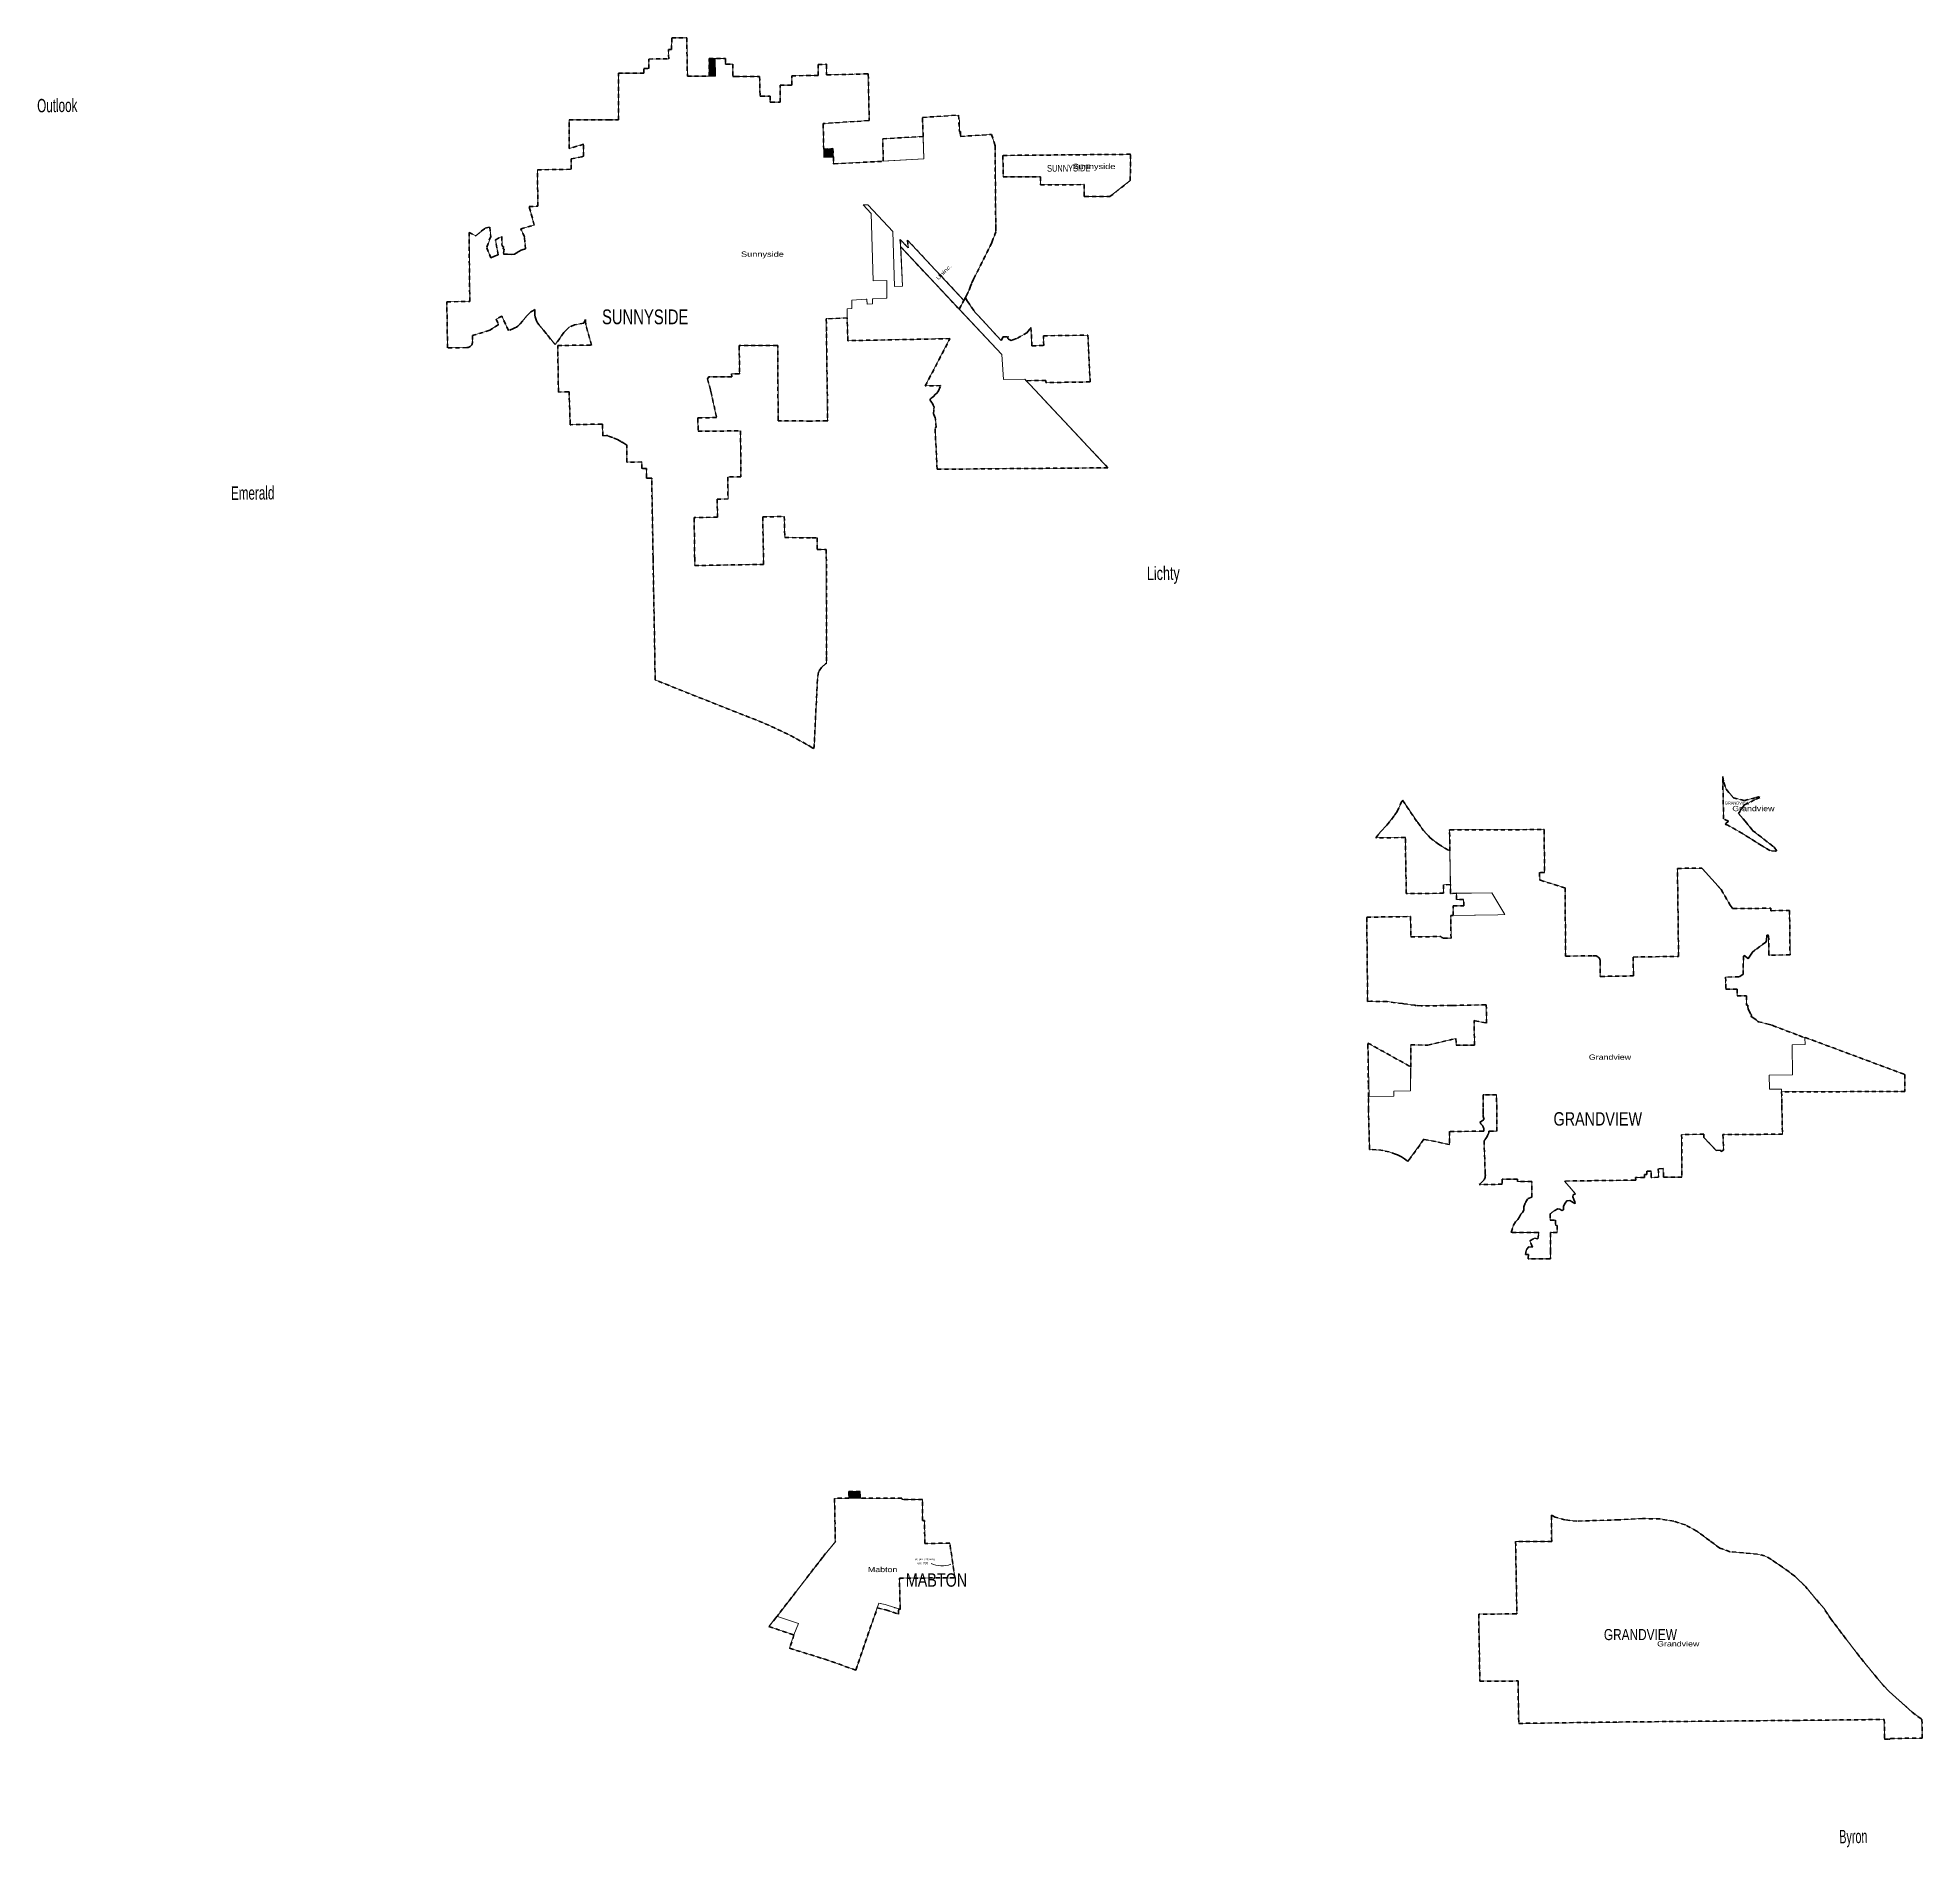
# Model space of a CAD drawing. Header units: feet. Extents: x -903180 to 1023491, y -707744 to 564635.
# Drawn here: x 230405 to 286568, y -478186 to -424242 of the extents above; entities that cross this region are included whole.
import ezdxf

# ---------------------------------------------------------------- set-up
doc = ezdxf.new("R2010")
doc.units = ezdxf.units.FT
doc.header["$LTSCALE"] = 80
doc.linetypes.add('SHORT_DASHED', pattern=[2.7, 1.5, -1.2])
for name, color, linetype, lineweight in [('1', 7, 'Continuous', 13), ('13', 7, 'SHORT_DASHED', 40), ('58', 7, 'Continuous', 13)]:
    doc.layers.add(name, color=color, linetype=linetype, lineweight=lineweight)
for name, color, linetype in [('14', 7, 'Continuous'), ('16', 7, 'Continuous'), ('36', 7, 'Continuous')]:
    doc.layers.add(name, color=color, linetype=linetype)

msp = doc.modelspace()

# ---------------------------------------------------------------- hatches: boundary and pattern name
at = {"layer": '58'}
for points in [[(250415.04, -424862.41), (250595.57, -424863.32), (250602.13, -425385.56), (250419.23, -425385.33)], [(254110.47, -427798.93), (253833.76, -427807.18), (253829.41, -427563.02), (254105.87, -427550.05)], [(254580.39, -467782.29), (254576.03, -467582.08), (254916.09, -467581.02), (254920.45, -467781.04)]]:
    msp.add_hatch(color=256, dxfattribs=at).paths.add_polyline_path(points)

# ---------------------------------------------------------------- linework, layer by layer
at = {"layer": '1'}
msp.add_arc((257356.15, -469027.39), 769.53, 244.79106, 290.07846, dxfattribs=at)
at = {"layer": '13'}
for p, q in [((253911.33, -425054.71), (253913, -425333.66)), ((258058.1, -431982.52), (258009.57, -432075.18)), ((243360.86, -433338.05), (243356.66, -433357.09)), ((252439.09, -433418.58), (251330.25, -433419.63)), ((272482.13, -447857.86), (272499.6, -447857.8)), ((281613.31, -453520.44), (281643.52, -453549.62)), ((273485.82, -456713.55), (273493.87, -456733.94))]:
    msp.add_line(p, q, dxfattribs=at)
for points in [[(243356.66, -433357.09), (243350.5, -433375.58), (243342.44, -433393.32), (243332.57, -433410.13), (243331.02, -433412.44), (243317.73, -433427.89), (243303.72, -433440.58), (243288.45, -433451.73), (243272.1, -433461.23), (243254.84, -433468.96), (243236.88, -433474.85), (243218.39, -433478.83), (243199.59, -433480.85), (243191.49, -433481.11), (242619.11, -433488.05), (242597.08, -432114.68), (243280.6, -432104.54), (243258.79, -430051.79), (243457.52, -430145.99), (243742.01, -429917.37), (243875.09, -429889.7), (243904.72, -430169.77), (243785.06, -430503.91), (243909.86, -430805.48), (244016.29, -430752.05), (244125.22, -430714.9), (244049.43, -430270.57), (244240.8, -430166.04), (244242.18, -430459), (244287.04, -430464.68), (244275.73, -430537.02), (244309.64, -430543.8), (244284.87, -430692.71), (244408.16, -430696.22), (244517.72, -430707.77), (244611.26, -430693.02), (244725.93, -430627.12), (244843.82, -430564.39), (244937.4, -430539.27), (244909.65, -430183.36), (244800.92, -429939.52), (245205.07, -429827.78), (245048.19, -429276.92), (245280.75, -429262.43), (245308.63, -429264.7), (245300.64, -428181.06), (246304.08, -428164.93), (246301.22, -427851.74), (246622.89, -427789.52), (246671.33, -427778.61), (246675.18, -427419), (246243.58, -427542.76), (246247.61, -426693.33), (247411.44, -426689.73), (247717.94, -426687.77), (247708.84, -425301.44), (248470.73, -425299.17), (248469.46, -425164.6), (248619.85, -425165.25), (248616.9, -424877.86), (249208.75, -424874.37), (249206.75, -424598.63), (249296.91, -424596.32), (249299.18, -424246.13), (249747.91, -424241.92), (249766.64, -425385.21), (250419.23, -425385.33), (250415.04, -424862.41), (250903.95, -424864.38), (250905.23, -425011.34), (250905.4, -425030.82), (250923.55, -425031.34), (251117.44, -425031.34), (251121.2, -425397.6), (251202.65, -425397.63), (251918.26, -425397.91), (251932.44, -425970.09), (251932.93, -425990.09), (251952.62, -425989.85), (252231.04, -425986.44), (252236.6, -426145.17), (252237.3, -426165.17), (252257.26, -426164.94), (252536.4, -426161.79), (252529.64, -425662.18), (252877.77, -425653.14), (252877.77, -425381.87), (253328, -425370.27), (253666.46, -425367.26), (253664.56, -425041.02), (253888.13, -425035.23), (253911.21, -425034.63), (253911.33, -425054.71)], [(253913, -425333.66), (253913.12, -425353.66), (253932.94, -425353.12), (255135.76, -425320.47), (255156.02, -425319.92), (255156.44, -425339.93), (255185.09, -426692.6), (255185.53, -426713.41), (255165.51, -426714.67), (253833.36, -426798.36), (253813.39, -426799.62), (253813.78, -426818.42), (253829.41, -427563.02), (254105.87, -427550.05), (254110.47, -427798.93), (254117.62, -427798.56), (254123.87, -427981.32), (254124.55, -428001.19), (254141.91, -428000.3), (255599.02, -427927.39), (255594.24, -427256.64), (256793.85, -427187.44), (256772.7, -426620.05), (257848.77, -426550.58), (257872.23, -427037.66), (257902.17, -427035.73), (257909.38, -427185.58), (258824.62, -427126.49), (258909.03, -427362.98), (258934.58, -427460.99), (258955.87, -429811.15), (258955.57, -429831.19), (258954.88, -429876.59), (258954.88, -430028.81), (258837.71, -430355.95), (258316.58, -431398.24), (258307.53, -431416.34), (258297.39, -431438.24), (258232.72, -431577.94), (258205.01, -431652.02), (258134.37, -431828.82), (258106.97, -431889.21), (258058.1, -431982.52)], [(253542.73, -445368.62), (253520.5, -445426.86), (253487.21, -445406.96), (253308.9, -445302.32), (253126.9, -445200.07), (252944.82, -445101.62), (252760.16, -445005.99), (252573.02, -444914.54), (252386.38, -444825.86), (252196.99, -444739.91), (252005.11, -444658.15), (251813.73, -444579.11), (251620.73, -444503.28), (251426.6, -444432.1), (248824.79, -443395.38), (248804.75, -443387.39), (248804.54, -443370.22), (248796.17, -442700.4), (248743.59, -439766.99), (248743.23, -439746.99), (248743.86, -439726.99), (248702.78, -437391.98), (248702.42, -437371.97), (248681.83, -437372.28), (248571.41, -437373.97), (248551.62, -437374.27), (248551.47, -437354.27), (248549.47, -437081.92), (248413.62, -437082.36), (248409.75, -436888.44), (247966.74, -436897.8), (247966.74, -436385.99), (247935.8, -436365.12), (247871.9, -436334.14), (247822.21, -436303.73), (247807.44, -436294.69), (247782.21, -436280.35), (247684.49, -436224.81), (247532.5, -436156.75), (247394.22, -436111.5), (247374.48, -436105.04), (247354.22, -436105.47), (247244.74, -436107.82), (247237.16, -435779.03), (247236.7, -435759.08), (247216.7, -435759.48), (246293.14, -435777.96), (246273.98, -435778.34), (246273.31, -435758.36), (246241.57, -434823.53), (246239.77, -434803.05), (246220.89, -434803.12), (245922.86, -434804.16), (245901.8, -433416.21), (246763.27, -433409.5), (246910.94, -433406.66), (246737.84, -432788.01), (246732.18, -432695.38), (246731.55, -432664.93), (246727.58, -432643.96), (246718.15, -432664.93), (246676.75, -432757.04), (246406.8, -432801.13), (246241.39, -432871.52), (246087.3, -433028.92), (245837.26, -433380.91), (245826.88, -433392.76), (245340.06, -432795.42), (245304.09, -432740.75), (245274.03, -432682.62), (245250.21, -432621.66), (245232.9, -432558.55), (245224.88, -432514.38), (245216.68, -432395.55), (245216.94, -432345.9), (245156.41, -432379.49), (245100.21, -432418.89), (245048.43, -432463.94), (245001.65, -432514.16), (244993.98, -432523.48), (244784.52, -432768.3), (244749.61, -432805.23), (244711.17, -432838.19), (244669.5, -432866.94), (244625.05, -432891.18), (244586, -432908.55), (244439.55, -432973.51), (244239.3, -432538.66), (244069.1, -432630.96), (244139.59, -432794.27), (243877.87, -432962.13), (243361.69, -433122.11), (243363.19, -433299.19), (243363.04, -433318.68), (243360.86, -433338.05)], [(258058.1, -431982.52), (258113.19, -432101.34), (258338.87, -432430.68), (258428.99, -432527.06), (259119.66, -433266.58), (259167.44, -433176), (259171.82, -433156.26), (259325.96, -433154.08), (259317.24, -433193.32), (259319.69, -433207.87), (259325.25, -433218.36), (259340.57, -433229.71), (259414.31, -433265.02), (259462, -433252.02), (259601.84, -433196.7), (259885.65, -433037.22), (260004.31, -432877.23), (260036.03, -433425.11), (260386.33, -433420.18), (260380, -433129.01), (261700.67, -433109.35), (261770.57, -434503.46), (260449.9, -434523.12), (260446.44, -434458.44), (259861.51, -434466.68), (262298.74, -437063.04), (257208.62, -437107), (257145.86, -435863), (257175.86, -435862.41), (257163.46, -435616.57), (257153.56, -435575.54), (257129.39, -435524.76), (257106.03, -435478.82), (257097.98, -435459.47), (257114.09, -435293.44), (257116.5, -435253.94), (257111.67, -435237.02), (257094.76, -435197.52), (257066.56, -435148.36), (257037.57, -435104.83), (257018.24, -435079.04), (257009.78, -435063.73), (257005.75, -435045.2), (257003.34, -435031.5), (257009.78, -435007.32), (257033.94, -434986.36), (257065.36, -434962.99), (257099.19, -434934.78), (257150.74, -434882.39), (257197.46, -434834.83), (257228.06, -434797.76), (257247.4, -434764.71), (257306.64, -434630.49), (257313.66, -434614.39), (256856.82, -434623.53), (257590.6, -433213.57), (254546.86, -433274.48), (254526.17, -432594.65), (253925.87, -432620.9), (253906.1, -432621.76), (253906.37, -432641.77), (253946.87, -435642.54), (253947.14, -435662.52), (253925.97, -435662.84), (253432.08, -435670.35), (252489.9, -435659.1), (252469.91, -435658.86), (252469.81, -435636.23), (252459.6, -433438.56), (252459.51, -433418.56), (252439.09, -433418.58)], [(251330.25, -433419.63), (251311.91, -433419.65), (251312.11, -433439.65), (251320.41, -434245.53), (251320.6, -434263.79), (251300.62, -434263.57), (251086.04, -434261.26), (251086.51, -434354.66), (250410.35, -434354.9), (250367.44, -434412.55), (250455.7, -434750.73), (250465.38, -434787.81), (250466.03, -434790.73), (250639.01, -435566.51), (250100.25, -435573.38), (250080.66, -435573.62), (250080.91, -435593.63), (250084.63, -435972.66), (251352.34, -435963.03), (251360.19, -437329.85), (250968.39, -437338.95), (250969.82, -437988.55), (250980.33, -437992.21), (250652.16, -437997.03), (250665.54, -438535.71), (249988.44, -438549.07), (249968.48, -438549.32), (249968.69, -438566.32), (249983.07, -439696.59), (249983.32, -439716.59), (249984.2, -439736.59), (249983.64, -439976.6), (252038.52, -439942.36), (252010.73, -438524.4), (252654.73, -438516.54), (252670.44, -439145.04), (253471.47, -439148.3), (253632.52, -439148.96), (253632.52, -439502.5), (253906.3, -439501.54), (253916.21, -442698.75), (253916.79, -442885.62), (253878.29, -442907.99), (253759.74, -443017.34), (253671.69, -443157.27), (253640.26, -443374.23), (253546.19, -445351.82), (253545.77, -445360.64), (253542.73, -445368.62)], [(273493.87, -456733.94), (273499.75, -456755.07), (273503.39, -456776.69), (273504.74, -456798.57), (273503.81, -456820.48), (273503.56, -456822.17), (273500.67, -456841.63), (273480.59, -456841.7), (272483, -456845.05), (272480, -457238.05), (271718, -457081.05), (271250.38, -457724.5), (271235.74, -457744.63), (271215.59, -457727.31), (271140.17, -457666.2), (271047.55, -457606), (270969.03, -457565.96), (270949.1, -457555.8), (270929.03, -457547.22), (270870.63, -457522.24), (270682.84, -457458.07), (270489.38, -457413.88), (270292.35, -457390.16), (270113.9, -457387.46), (270093.93, -457387.16), (270093.39, -457366.03), (270064.6, -456241.25), (270064.13, -456222.79), (270063.94, -456201.25), (270060.67, -455823.43), (270060.5, -455803.21), (270060.02, -455449.48), (270046.97, -454210.34), (271327.57, -454920.87), (271324.83, -454264.62), (271833.64, -454272.26), (272670.92, -454078.91), (272674.19, -454272.26), (273221.67, -454270.75), (273210.97, -453563.53), (273210.65, -453542.1), (273230.67, -453546.12), (273583.86, -453616.95), (273574.58, -453092.04), (273574.24, -453072.79), (273554.23, -453073.13), (272570.12, -453089.6), (272530.12, -453090.26), (271669.8, -453104.66), (271650.82, -453104.97), (271629.8, -453103.06), (271481.34, -453089.51), (271462.58, -453087.8), (271441.34, -453084.98), (271113.16, -453041.39), (271082.33, -453037.3), (271073.16, -453036.12), (270614.43, -452976.88), (270131.86, -452965.43), (270038.47, -452969.05), (270012.43, -450458.99), (271317.43, -450441.74), (271329.2, -451045.64), (272224.49, -451037.78), (272251.97, -451069.2), (272303.02, -451088.84), (272522.92, -451084.92), (272515.77, -450406.62), (272584.51, -450405.6), (272585.53, -450121.24), (272901.54, -450117.62), (272899.96, -449931.64), (272687.14, -449934), (272685.34, -449747.65), (272523.39, -449749.79), (272503.39, -449750.05), (272503.17, -449730.37), (272503.36, -449490.05), (272303.36, -449491.02), (272303.16, -449747.92), (271189.04, -449750.74), (271162.49, -448084.16), (270283.49, -448097.69), (270425.45, -447915.28), (270612.19, -447714.84), (270851.52, -447412.89), (270913.75, -447310.32), (271006.97, -447113.4), (271077.7, -446969.11), (271530.45, -447640.36), (271702.71, -447874.78), (271898.99, -448092.22), (272150.72, -448281.15), (272343.73, -448398.41), (272490.85, -448484.13), (272482.36, -447877.87), (272482.13, -447857.86)], [(272499.6, -447857.8), (275275.64, -447848.76), (275295.64, -447848.69), (275295.91, -447868.84), (275312.68, -449124.07), (275162.7, -449126.38), (275166.33, -449334.75), (275166.68, -449354.89), (275186.22, -449360.92), (275922.23, -449587.96), (275938.24, -451600.78), (275938.41, -451621.93), (275958.4, -451621.6), (276756.47, -451608.52), (276773.03, -451608.25), (276796.47, -451606.69), (276812.27, -451607.1), (276830.04, -451609.45), (276847.48, -451613.65), (276864.38, -451619.65), (276880.56, -451627.37), (276895.84, -451636.75), (276910.06, -451647.68), (276923.06, -451660.03), (276934.7, -451673.67), (276944.85, -451688.45), (276953.4, -451704.21), (276960.25, -451720.78), (276965.33, -451737.98), (276965.94, -451741.28), (276969.64, -451763.7), (276969.48, -451781.28), (276965.58, -452206.22), (276965.41, -452225.26), (276985.4, -452224.95), (277939.88, -452210.24), (277960.11, -452209.93), (277959.65, -452189.93), (277947.66, -451669.35), (277947.17, -451648), (277967.2, -451647.69), (279304.53, -451627.04), (279271.8, -449005.95), (279979.61, -448994.92), (279998.6, -448994.62), (280017.48, -449015.75), (280573.32, -449637.8), (280844.1, -450101.71), (280900.04, -450185.42), (280913.4, -450205.42), (280933.17, -450205.18), (282054.66, -450191.75), (282055.32, -450246.74), (282055.56, -450266.74), (282075.56, -450266.38), (282612.34, -450256.68), (282626.22, -451582.38), (282016.13, -451590.77), (281996.45, -451591.05), (281996.21, -451571.05), (281989.29, -450994.26), (281948.2, -450996.16), (281931.05, -450996.95), (281930.58, -451017.08), (281927.69, -451139.31), (281926.79, -451150.55), (281906.28, -451207.19), (281579.61, -451439.53), (281511.19, -451504.16), (281465.19, -451559.33), (281425.2, -451619.01), (281392.38, -451681.22), (281383.32, -451701.28), (281363.24, -451685.04), (281277.47, -451615.63), (281258.69, -451600.43), (281239.05, -451621.75), (281227.14, -452159.63), (281108.31, -452241.62), (280706.35, -452243.38), (280714.22, -452601.88), (281047.16, -452601.46), (281047.16, -452803.24), (281325.68, -452802.46), (281328.57, -453077.87), (281365.93, -453077.32), (281371.92, -453132.44), (281383.64, -453186.65), (281400.95, -453239.33), (281423.68, -453289.91), (281451.58, -453337.84), (281473.47, -453368.82), (281469.21, -453417.13), (281543.97, -453465.01), (281613.31, -453520.44)], [(281643.52, -453549.62), (281664.21, -453569.6), (281683.52, -453574.19), (281938.19, -453634.77), (282070.2, -453677.86), (282086.36, -453683.14), (282110.2, -453692.16), (282897.02, -453989.88), (283072.12, -454055.33), (283078.27, -454043.26), (286047.24, -455150.81), (286051.75, -455656.09), (282374.58, -455665.56), (282383.48, -456053.33), (282383.95, -456073.21), (282384.32, -456093.33), (282399.99, -456930.8), (280624.13, -456936.27), (280644.86, -457404.92), (280577.44, -457446.05), (280550, -457408.05), (280430, -457411.05), (280060.29, -457027.07), (280057, -456923.05), (279396.68, -456945.45), (279406, -458204.71), (278871.98, -458211.42), (278853.01, -458211.66), (278852.7, -458191.67), (278849, -457955.05), (278700, -457957.05), (278705.01, -458213.52), (278504.99, -458216.03), (278488, -458216.24), (278487.79, -458196.28), (278486.04, -458032.72), (278357.97, -458034.09), (278359.01, -458131.29), (278287.07, -458132.06), (278288, -458218.76), (278045.06, -458221.81), (278025.06, -458222.06), (278025.65, -458242.06), (278026.68, -458277.11), (278027.27, -458297.04), (278001.58, -458297.37), (275903.18, -458324.43), (276230.33, -458708.31), (276165.54, -458736.96), (276151.06, -458797.52), (276179.19, -458877.02), (276216.98, -458942.24), (276220.38, -458996.3), (276177.62, -458971.33), (276134.7, -458940.35), (276063.52, -458902.06), (275979.65, -458916.27), (275923.24, -458983.91), (275879.42, -459073.29), (275872.15, -459179.78), (275826.52, -459199.02), (275769.42, -459162.38), (275705.02, -459154.01), (275580.47, -459223.41), (275478.45, -459306.25), (275480.46, -459494.03), (275633, -459495.05), (275636, -459645.05), (275682, -459646.05), (275683, -459854.56), (275504, -459854.8), (275484.31, -459854.83), (275484.52, -459874.83), (275489.61, -460350.23), (275490.03, -460390.23), (275492.53, -460623.69), (275492.74, -460643.63)], [(275492.74, -460643.63), (275472.74, -460643.58), (274845.87, -460641.98), (274826.94, -460641.93), (274827.29, -460621.93), (274829.17, -460513.03), (274745.72, -460511.93), (274769.03, -460368.39), (274842.81, -460289.8), (274950.12, -460291.4), (274875.52, -460107.02), (275011.93, -460023.15), (275112.28, -460046.42), (275133.91, -459875.31), (275136.44, -459855.31), (275116, -459855.34), (274312.81, -459856.45), (274387.9, -459639.28), (274449.65, -459545.41), (274511.86, -459469.6), (274568.11, -459395.94), (274604.07, -459312.77), (274652.93, -459263.37), (274691.2, -459192.18), (274696.67, -459093.75), (274739.5, -458966.28), (274820.51, -458841.84), (274931, -458803.05), (274933, -458336.05), (274509.04, -458340.55), (274508.06, -458265.56), (274049.96, -458271.54), (274051.92, -458421.52), (273383.01, -458430.25), (273363.46, -458430.5), (273383.01, -458413.49), (273389.11, -458408.18), (273463.14, -458334.7), (273483.32, -458314.67), (273499.3, -458294.89), (273504.69, -458287.85), (273517.79, -458266.39), (273528.59, -458243.68), (273536.95, -458219.97), (273542.79, -458195.51), (273546.04, -458170.57), (273546.66, -458145.43), (273546.26, -458140.37), (273545.28, -458128.18), (273544.19, -458100.37), (273508.73, -457203.09), (273508, -457184.58), (273509.2, -457163.09), (273511.73, -457148.33), (273516.07, -457132.9), (273522.01, -457118), (273525.49, -457111.39), (273538.61, -457090.09), (273552.14, -457071.39), (273588.97, -457014.89), (273612.07, -456969.76), (273622.42, -456949.54), (273630.25, -456929.76), (273635.88, -456915.53), (273646.03, -456879.3), (273649.12, -456861.12), (273652.51, -456841.12), (273672.01, -456841.05), (273893.02, -456840.3), (273884.35, -456176.98), (273882.52, -455754.11), (273498.77, -455758.93), (273478.77, -455759.18), (273478.77, -455777.86), (273478.8, -456162.94), (273478.8, -456182.44), (273478.94, -456202.94), (273479.87, -456342.56), (273480, -456362.28), (273481.31, -456382.56), (273482.73, -456398.99), (273488.41, -456428.39), (273497.13, -456457.03), (273500.34, -456464.61), (273508.8, -456484.61), (273488.8, -456498.21), (273383.92, -456569.54), (273388.6, -456577.85), (273413.5, -456616.1), (273426.03, -456631.54), (273439.72, -456648.42), (273460.01, -456671.54), (273463.56, -456675.84), (273475.68, -456694.11), (273485.82, -456713.55)]]:
    msp.add_lwpolyline(points, dxfattribs=at)
for points in [[(261594.71, -428980.35), (261614.71, -428980.29), (262360.38, -428978.05), (262965.96, -428499.62), (262968.81, -427718.07), (259169.74, -427751.9), (259168.72, -427752.95), (259180.55, -428390.94), (260285.26, -428385.24), (260288.1, -428632.5), (261594, -428622.55), (261594.67, -428959.94)], [(258009.57, -432075.18), (256327.57, -430272.95), (256342.96, -430489.64), (256344.47, -430510.91), (256324.61, -430489.64), (256112.21, -430262.06), (256123.06, -430479.46), (257860.97, -432334.53)], [(280693.84, -447691.45), (280713.66, -447671.63), (280792.78, -447592.51), (280646.04, -447526.35), (280618.9, -446262.36), (280620.72, -446264.05), (280622.93, -446281.38), (280654.07, -446448.34), (280720.3, -446647.64), (280936.85, -446898.31), (281265.34, -446981.19), (281609.31, -446896), (281690.47, -446874.16), (281729.76, -446894.54), (281567.19, -446963.8), (281257.46, -447118.83), (281087.88, -447366.57), (281289.17, -447598.81), (281509.91, -447872.12), (282150.01, -448372.84), (282227.91, -448475.28), (282228, -448480.64), (282196.07, -448495.13), (282028.54, -448471.34), (281780.09, -448327.16), (281208.6, -447966.49), (280773.11, -447717.94), (280714.37, -447698.31)], [(253859.32, -472577.67), (253861.4, -472578.4), (254783.33, -472900.81), (255425.42, -471048.32), (255684.92, -471111.48), (256060.43, -471239.36), (256056.83, -471078.28), (256087.21, -471088.44), (256107.23, -471095.13), (256106.77, -471074.02), (256086.93, -470166.72), (257739.44, -470148.7), (257584.51, -469120.32), (256843.54, -469128.4), (256831, -468440.05), (256772.25, -468441.16), (256773.48, -467813.6), (256164, -467819.62), (256160, -467777.05), (254920.45, -467781.04), (254916.09, -467581.02), (254576.03, -467582.08), (254580.39, -467782.29), (254152.01, -467783.41), (254175.15, -469058.06), (254175.51, -469077.8), (254158.87, -469098.06), (253824.64, -469504.97), (253809.24, -469524.97), (253793.77, -469544.97), (252448.46, -471284.09), (252433.28, -471303.71), (252402.98, -471341.03), (252195.54, -471607.02), (252943.11, -471855.14), (252810.17, -472250.7), (253821.4, -472565.86)], [(285599, -474958.05), (285619, -474942.97), (286568.31, -474929.7), (286557.9, -474388.25), (286557.57, -474371.36), (286533.34, -474353.54), (286265.49, -474157.12), (285583.86, -473544.32), (285397, -473354.05), (285227, -473145.05), (285091, -472984.05), (284687, -472485.05), (283863, -471410.05), (283639, -471070.05), (283418, -470809.05), (283093, -470426.05), (282771, -470104.05), (282401, -469836.05), (282059, -469598.05), (281870, -469495.05), (281654, -469451.05), (281236, -469411.05), (280835, -469374.05), (280536, -469265.05), (280227, -469040.05), (279845, -468759.05), (279510, -468577.05), (279164, -468464.05), (278755, -468399.05), (278231, -468384.05), (277511, -468425.05), (276276, -468461.05), (275919, -468426.05), (275625, -468346.05), (275533.71, -468296.57), (275513.75, -468285.74), (275513.98, -468303.05), (275524.25, -469071.27), (274448.34, -469074.99), (274484.98, -471207.97), (274485.32, -471227.69), (274465.32, -471227.85), (273347.5, -471236.42), (273382.89, -473236.2), (274499.63, -473227.64), (274519.66, -473227.48), (274519.97, -473245.91), (274541.39, -474493.04), (277515.32, -474451.38), (282807.83, -474402.32), (285435.01, -474376.05), (285444, -474958.05), (285579, -474958.05)]]:
    msp.add_lwpolyline(points, close=True, dxfattribs=at)
at = {"layer": '58'}
for points in [[(258316.58, -431398.24), (258837.71, -430355.95), (258954.88, -430028.81), (258954.88, -429876.59), (258955.57, -429831.19), (258955.87, -429811.15), (258934.58, -427460.99), (258824.62, -427126.49), (257909.38, -427185.58), (257872.23, -427037.66), (257875.51, -426717.81), (257848.77, -426550.58), (256772.7, -426620.05), (256809.81, -427854.25), (254141.91, -428000.3), (254124.55, -428001.19), (254123.87, -427981.32), (254117.62, -427798.56), (253833.76, -427807.18), (253829.41, -427563.02), (253834.66, -427813.05), (253813.78, -426818.42), (253813.39, -426799.62), (253833.36, -426798.36), (255165.51, -426714.67), (255185.53, -426713.41), (255185.09, -426692.6), (255156.44, -425339.93), (255156.02, -425319.92), (255135.76, -425320.47), (253932.94, -425353.12), (253913.12, -425353.66), (253913, -425333.66), (253911.33, -425054.71), (253911.21, -425034.63), (253888.13, -425035.23), (253664.56, -425041.02), (253666.46, -425367.26), (253328, -425370.27), (252877.77, -425381.87), (252877.77, -425653.14), (252529.64, -425662.18), (252536.4, -426161.79), (252257.26, -426164.94), (252237.3, -426165.17), (252236.6, -426145.17), (252231.04, -425986.44), (251952.62, -425989.85), (251932.93, -425990.09), (251932.44, -425970.09), (251918.26, -425397.91), (251202.65, -425397.63), (251121.2, -425397.6), (251117.44, -425031.34), (250923.55, -425031.34), (250905.4, -425030.82), (250905.23, -425011.34), (250903.95, -424864.38), (250595.57, -424863.32), (250602.13, -425385.56), (249766.64, -425385.21), (249747.91, -424241.92), (249299.18, -424246.13), (249296.91, -424596.32), (249206.75, -424598.63), (249208.75, -424874.37), (248616.9, -424877.86), (248619.85, -425165.25), (248469.46, -425164.6), (248470.73, -425299.17), (247708.84, -425301.44), (247717.94, -426687.77), (246247.61, -426693.33), (246243.58, -427542.76), (246675.18, -427419), (246671.33, -427778.61), (246622.89, -427789.52), (246301.22, -427851.74), (246304.08, -428164.93), (245300.64, -428181.06), (245308.63, -429264.7), (245280.75, -429262.43), (245048.19, -429276.92), (245205.07, -429827.78), (244800.92, -429939.52), (244909.65, -430183.36), (244937.4, -430539.27), (244843.82, -430564.39), (244725.93, -430627.12), (244611.26, -430693.02), (244517.72, -430707.77), (244408.16, -430696.22), (244284.87, -430692.71), (244309.64, -430543.8), (244275.73, -430537.02), (244287.04, -430464.68), (244242.18, -430459)], [(255709.25, -431985.99), (255709.97, -431480.24), (255302.96, -431485.91), (255244.72, -429486.44), (255003.58, -429228.06), (255117.19, -429221.4), (255139.74, -429220.08), (255155.86, -429237.35), (255884.76, -430018.36), (255942, -431662.93), (256181.54, -431651.14), (256112.21, -430262.06), (256324.61, -430489.64), (256344.47, -430510.91), (256342.96, -430489.64), (256327.57, -430272.95), (258009.57, -432075.18), (258106.97, -431889.21), (258134.37, -431828.82), (258205.01, -431652.02), (258232.72, -431577.94), (258297.39, -431438.24), (258307.53, -431416.34), (258316.58, -431398.24)], [(244242.18, -430459), (244240.8, -430166.04), (244049.43, -430270.57), (244125.22, -430714.9), (244016.29, -430752.05), (243909.86, -430805.48), (243785.06, -430503.91), (243904.72, -430169.77), (243875.09, -429889.7), (243742.01, -429917.37), (243457.52, -430145.99), (243258.79, -430051.79), (243280.6, -432104.54), (242597.08, -432114.68), (242619.11, -433488.05), (243191.49, -433481.11), (243199.59, -433480.85), (243218.39, -433478.83), (243236.88, -433474.85), (243254.84, -433468.96), (243272.1, -433461.23), (243288.45, -433451.73), (243303.72, -433440.58), (243317.73, -433427.89), (243331.02, -433412.44), (243332.57, -433410.13), (243342.44, -433393.32), (243350.5, -433375.58), (243356.66, -433357.09), (243360.86, -433338.05), (243363.04, -433318.68), (243363.19, -433299.19), (243361.69, -433122.11), (243877.87, -432962.13), (244139.59, -432794.27), (244069.1, -432630.96), (244239.3, -432538.66), (244439.55, -432973.51), (244586, -432908.55), (244625.05, -432891.18), (244669.5, -432866.94), (244711.17, -432838.19), (244749.61, -432805.23), (244784.52, -432768.3), (244993.98, -432523.48), (245001.65, -432514.16), (245048.43, -432463.94), (245100.21, -432418.89), (245156.41, -432379.49), (245216.94, -432345.9), (245216.68, -432395.55), (245224.88, -432514.38), (245232.9, -432558.55), (245250.21, -432621.66), (245274.03, -432682.62), (245304.09, -432740.75), (245340.06, -432795.42), (245826.88, -433392.76), (245837.26, -433380.91), (246087.3, -433028.92), (246241.39, -432871.52), (246406.8, -432801.13), (246676.75, -432757.04), (246718.15, -432664.93), (246727.58, -432643.96), (246731.55, -432664.93), (246732.18, -432695.38), (246737.84, -432788.01), (246910.94, -433406.66), (246763.27, -433409.5), (245901.8, -433416.21), (245922.86, -434804.16), (246220.89, -434803.12), (246239.77, -434803.05), (246241.57, -434823.53), (246273.31, -435758.36), (246273.98, -435778.34), (246293.14, -435777.96), (247216.7, -435759.48), (247236.7, -435759.08), (247237.16, -435779.03), (247244.74, -436107.82), (247354.22, -436105.47), (247374.48, -436105.04), (247394.22, -436111.5), (247532.5, -436156.75), (247684.49, -436224.81), (247782.21, -436280.35), (247807.44, -436294.69), (247822.21, -436303.73), (247871.9, -436334.14), (247935.8, -436365.12), (247966.74, -436385.99), (247966.74, -436897.8), (248409.75, -436888.44), (248413.62, -437082.36), (248549.47, -437081.92), (248551.47, -437354.27), (248551.62, -437374.27), (248571.41, -437373.97), (248681.83, -437372.28)], [(248681.83, -437372.28), (248702.42, -437371.97), (248702.78, -437391.98), (248743.86, -439726.99), (248743.23, -439746.99), (248743.59, -439766.99), (248796.17, -442700.4), (248804.54, -443370.22), (248804.75, -443387.39), (248824.79, -443395.38), (251426.6, -444432.1), (251620.73, -444503.28), (251813.73, -444579.11), (252005.11, -444658.15), (252196.99, -444739.91), (252386.38, -444825.86), (252573.02, -444914.54), (252760.16, -445005.99), (252944.82, -445101.62), (253126.9, -445200.07), (253308.9, -445302.32), (253487.21, -445406.96), (253520.5, -445426.86), (253542.73, -445368.62), (253640.26, -443374.23), (253671.69, -443157.27), (253759.74, -443017.34), (253878.29, -442907.99), (253916.79, -442885.62), (253916.21, -442698.75), (253906.3, -439501.54), (253632.52, -439502.5), (253632.52, -439148.96), (253471.47, -439148.3), (252670.44, -439145.04), (252654.73, -438516.54), (252010.73, -438524.4), (252038.52, -439942.36), (249983.64, -439976.6), (249984.2, -439736.59), (249983.32, -439716.59), (249983.07, -439696.59), (249968.69, -438566.32), (249968.48, -438549.32), (249988.44, -438549.07), (250665.54, -438535.71), (250652.16, -437997.03), (250980.33, -437992.21), (250968.39, -437338.95), (251360.19, -437329.85), (251352.34, -435963.03), (250084.63, -435972.66), (250080.91, -435593.63), (250080.66, -435573.62), (250100.25, -435573.38), (250639.01, -435566.51), (250466.03, -434790.73), (250465.38, -434787.81), (250455.7, -434750.73), (250367.44, -434412.55), (250410.35, -434354.9), (251086.51, -434354.66), (251086.04, -434261.26), (251300.62, -434263.57), (251320.6, -434263.79), (251320.41, -434245.53), (251312.11, -433439.65), (251311.91, -433419.65), (251330.25, -433419.63), (252439.09, -433418.58), (252459.51, -433418.56), (252459.6, -433438.56), (252469.81, -435636.23), (252469.91, -435658.86), (252489.9, -435659.1), (253432.08, -435670.35), (253925.97, -435662.84), (253947.14, -435662.52), (253946.87, -435642.54), (253906.37, -432641.77), (253906.1, -432621.76), (253925.87, -432620.9), (254526.17, -432594.65), (254523.64, -432322.05), (254670.04, -432317), (254665.58, -432062.98), (255097.36, -432039.4), (255117.36, -432038.31), (255118.22, -432058.31), (255123.75, -432186.35), (255286.22, -432178.01), (255280.21, -432049.47), (255279.28, -432029.47), (255299.28, -432028.38), (255689.21, -432007.08), (255709.22, -432005.99), (255709.25, -431985.99)], [(276965.33, -451737.98), (276960.25, -451720.78), (276953.4, -451704.21), (276944.85, -451688.45), (276934.7, -451673.67), (276923.06, -451660.03), (276910.06, -451647.68), (276895.84, -451636.75), (276880.56, -451627.37), (276864.38, -451619.65), (276847.48, -451613.65), (276830.04, -451609.45), (276812.27, -451607.1), (276796.47, -451606.69), (276773.03, -451608.25), (276756.47, -451608.52), (275958.4, -451621.6), (275938.41, -451621.93), (275938.24, -451600.78), (275922.23, -449587.96), (275186.22, -449360.92), (275166.68, -449354.89), (275166.33, -449334.75), (275162.7, -449126.38), (275312.68, -449124.07), (275295.91, -447868.84), (275295.64, -447848.69), (275275.64, -447848.76), (272499.6, -447857.8), (272482.13, -447857.86), (272482.36, -447877.87), (272503.17, -449730.37), (272503.39, -449750.05), (272523.39, -449749.79), (273743.59, -449733.66), (274124.2, -450380.36), (273922.36, -450385.82), (272515.77, -450406.62), (272522.92, -451084.92), (272303.02, -451088.84), (272251.97, -451069.2), (272224.49, -451037.78), (271329.2, -451045.64), (271317.43, -450441.74), (270012.43, -450458.99), (270038.47, -452969.05), (270131.86, -452965.43), (270614.43, -452976.88), (271073.16, -453036.12), (271082.33, -453037.3), (271113.16, -453041.39), (271441.34, -453084.98), (271462.58, -453087.8), (271481.34, -453089.51), (271629.8, -453103.06), (271650.82, -453104.97), (271669.8, -453104.66), (272530.12, -453090.26), (272570.12, -453089.6), (273554.23, -453073.13), (273574.24, -453072.79), (273574.58, -453092.04), (273583.86, -453616.95), (273230.67, -453546.12), (273210.65, -453542.1), (273210.97, -453563.53), (273221.67, -454270.75), (272674.19, -454272.26), (272670.92, -454078.91), (271833.64, -454272.26), (271324.83, -454264.62), (271318.59, -455636.98), (270814.98, -455643.47), (270816.92, -455793.45), (270080.5, -455802.96), (270060.5, -455803.21), (270060.67, -455823.43), (270063.94, -456201.25), (270064.13, -456222.79), (270064.6, -456241.25), (270093.39, -457366.03), (270093.93, -457387.16), (270113.9, -457387.46), (270292.35, -457390.16), (270489.38, -457413.88), (270682.84, -457458.07), (270870.63, -457522.24), (270929.03, -457547.22), (270949.1, -457555.8), (270969.03, -457565.96), (271047.55, -457606), (271140.17, -457666.2), (271215.59, -457727.31), (271235.74, -457744.63), (271250.38, -457724.5), (271718, -457081.05), (272480, -457238.05), (272483, -456845.05), (273480.59, -456841.7), (273500.67, -456841.63), (273503.56, -456822.17)], [(278853.01, -458211.66), (278871.98, -458211.42), (279406, -458204.71), (279396.68, -456945.45), (280057, -456923.05), (280060.29, -457027.07), (280430, -457411.05), (280550, -457408.05), (280577.44, -457446.05), (280644.86, -457404.92), (280624.13, -456936.27), (282399.99, -456930.8), (282384.32, -456093.33), (282383.95, -456073.21), (282383.48, -456053.33), (282372.97, -455604.25), (282372.49, -455584), (282352.5, -455584.03), (282037.81, -455584.48), (282018.36, -455584.51), (282017.88, -455564.51), (282008.33, -455166.82), (282699.8, -455160.27), (282693.25, -454262.33), (283080.82, -454257.55), (283072.12, -454055.33), (282897.02, -453989.88), (282110.2, -453692.16), (282086.36, -453683.14), (282070.2, -453677.86), (281938.19, -453634.77), (281683.52, -453574.19), (281664.21, -453569.6), (281643.52, -453549.62), (281613.31, -453520.44), (281543.97, -453465.01), (281469.21, -453417.13), (281473.47, -453368.82), (281451.58, -453337.84), (281423.68, -453289.91), (281400.95, -453239.33), (281383.64, -453186.65), (281371.92, -453132.44), (281365.93, -453077.32), (281328.57, -453077.87), (281325.68, -452802.46), (281047.16, -452803.24), (281047.16, -452601.46), (280714.22, -452601.88), (280706.35, -452243.38), (281108.31, -452241.62), (281227.14, -452159.63), (281239.05, -451621.75), (281258.69, -451600.43), (281277.47, -451615.63), (281363.24, -451685.04), (281383.32, -451701.28), (281392.38, -451681.22), (281425.2, -451619.01), (281465.19, -451559.33), (281511.19, -451504.16), (281579.61, -451439.53), (281906.28, -451207.19), (281926.79, -451150.55), (281927.69, -451139.31), (281930.58, -451017.08), (281931.05, -450996.95), (281948.2, -450996.16), (281989.29, -450994.26), (281996.21, -451571.05), (281996.45, -451591.05), (282016.13, -451590.77), (282626.22, -451582.38), (282612.34, -450256.68), (282075.56, -450266.38), (282055.56, -450266.74), (282055.32, -450246.74), (282054.66, -450191.75), (280933.17, -450205.18), (280913.4, -450205.42), (280900.04, -450185.42), (280844.1, -450101.71), (280573.32, -449637.8), (280017.48, -449015.75), (279998.6, -448994.62), (279979.61, -448994.92), (279271.8, -449005.95), (279304.53, -451627.04), (277967.2, -451647.69), (277947.17, -451648), (277947.66, -451669.35), (277959.65, -452189.93), (277960.11, -452209.93), (277939.88, -452210.24), (276985.4, -452224.95), (276965.41, -452225.26), (276965.58, -452206.22), (276969.48, -451781.28), (276969.64, -451763.7), (276965.94, -451741.28), (276965.33, -451737.98)], [(273503.56, -456822.17), (273503.81, -456820.48), (273504.74, -456798.57), (273503.39, -456776.69), (273499.75, -456755.07), (273493.87, -456733.94), (273485.82, -456713.55), (273475.68, -456694.11), (273463.56, -456675.84), (273460.01, -456671.54), (273439.72, -456648.42), (273426.03, -456631.54), (273413.5, -456616.1), (273388.6, -456577.85), (273383.92, -456569.54), (273488.8, -456498.21), (273508.8, -456484.61), (273500.34, -456464.61), (273497.13, -456457.03), (273488.41, -456428.39), (273482.73, -456398.99), (273481.31, -456382.56), (273480, -456362.28), (273479.87, -456342.56), (273478.94, -456202.94), (273478.8, -456182.44), (273478.8, -456162.94), (273478.77, -455777.86), (273478.77, -455759.18), (273498.77, -455758.93), (273882.52, -455754.11), (273884.35, -456176.98), (273893.02, -456840.3), (273672.01, -456841.05), (273652.51, -456841.12), (273649.12, -456861.12), (273646.03, -456879.3), (273635.88, -456915.53), (273630.25, -456929.76), (273622.42, -456949.54), (273612.07, -456969.76), (273588.97, -457014.89), (273552.14, -457071.39), (273538.61, -457090.09), (273525.49, -457111.39), (273522.01, -457118), (273516.07, -457132.9), (273511.73, -457148.33), (273509.2, -457163.09), (273508, -457184.58), (273508.73, -457203.09), (273544.19, -458100.37), (273545.28, -458128.18), (273546.26, -458140.37), (273546.66, -458145.43), (273546.04, -458170.57), (273542.79, -458195.51), (273536.95, -458219.97), (273528.59, -458243.68), (273517.79, -458266.39), (273504.69, -458287.85), (273499.3, -458294.89), (273483.32, -458314.67), (273463.14, -458334.7), (273389.11, -458408.18), (273383.01, -458413.49), (273363.46, -458430.5), (273383.01, -458430.25), (274051.92, -458421.52), (274049.96, -458271.54), (274508.06, -458265.56), (274509.04, -458340.55), (274933, -458336.05), (274931, -458803.05), (274820.51, -458841.84), (274739.5, -458966.28), (274696.67, -459093.75), (274691.2, -459192.18), (274652.93, -459263.37), (274604.07, -459312.77), (274568.11, -459395.94), (274511.86, -459469.6), (274449.65, -459545.41), (274387.9, -459639.28), (274312.81, -459856.45), (275116, -459855.34), (275136.44, -459855.31), (275133.91, -459875.31), (275112.28, -460046.42), (275011.93, -460023.15), (274875.52, -460107.02), (274950.12, -460291.4), (274842.81, -460289.8), (274769.03, -460368.39), (274745.72, -460511.93), (274829.17, -460513.03), (274827.29, -460621.93), (274826.94, -460641.93), (274845.87, -460641.98), (275472.74, -460643.58), (275492.74, -460643.63)], [(275492.74, -460643.63), (275492.53, -460623.69), (275490.03, -460390.23), (275489.61, -460350.23), (275484.52, -459874.83), (275484.31, -459854.83), (275504, -459854.8), (275683, -459854.56), (275682, -459646.05), (275636, -459645.05), (275633, -459495.05), (275480.46, -459494.03), (275478.45, -459306.25), (275580.47, -459223.41), (275705.02, -459154.01), (275769.42, -459162.38), (275826.52, -459199.02), (275872.15, -459179.78), (275879.42, -459073.29), (275923.24, -458983.91), (275979.65, -458916.27), (276063.52, -458902.06), (276134.7, -458940.35), (276177.62, -458971.33), (276220.38, -458996.3), (276216.98, -458942.24), (276179.19, -458877.02), (276151.06, -458797.52), (276165.54, -458736.96), (276230.33, -458708.31), (275903.18, -458324.43), (278001.58, -458297.37), (278027.27, -458297.04), (278026.68, -458277.11), (278025.65, -458242.06), (278025.06, -458222.06), (278045.06, -458221.81), (278288, -458218.76), (278287.07, -458132.06), (278359.01, -458131.29), (278357.97, -458034.09), (278486.04, -458032.72), (278487.79, -458196.28), (278488, -458216.24), (278504.99, -458216.03), (278705.01, -458213.52), (278700, -457957.05), (278849, -457955.05), (278852.7, -458191.67), (278853.01, -458211.66)]]:
    msp.add_lwpolyline(points, dxfattribs=at)
for points in [[(250415.04, -424862.41), (250595.57, -424863.32), (250602.13, -425385.56), (250419.23, -425385.33)], [(255599.02, -427927.39), (255594.24, -427256.64), (256793.85, -427187.44), (256809.81, -427854.25)], [(254110.47, -427798.93), (253833.76, -427807.18), (253829.41, -427563.02), (254105.87, -427550.05)], [(261594.71, -428980.35), (261614.71, -428980.29), (262360.38, -428978.05), (262965.96, -428499.62), (262968.81, -427718.07), (259169.74, -427751.9), (259168.72, -427752.95), (259180.55, -428390.94), (260285.26, -428385.24), (260288.1, -428632.5), (261594, -428622.55), (261594.67, -428959.94)], [(255244.72, -429486.44), (255003.58, -429228.06), (255117.19, -429221.4), (255139.74, -429220.08), (255884.76, -430018.36), (255942, -431662.93), (256181.54, -431651.14), (256123.21, -430479.62), (259134.61, -433689.92), (259186.67, -434426.88), (259822.31, -434423.04), (262298.74, -437063.04), (257208.62, -437107), (257145.86, -435863), (257175.86, -435862.41), (257163.46, -435616.57), (257153.56, -435575.54), (257106.03, -435478.82), (257097.98, -435459.47), (257114.09, -435293.44), (257116.5, -435253.94), (257094.76, -435197.52), (257066.56, -435148.36), (257018.24, -435079.04), (257009.78, -435063.73), (257003.34, -435031.5), (257009.78, -435007.32), (257033.94, -434986.36), (257065.36, -434962.99), (257099.19, -434934.78), (257150.74, -434882.39), (257197.46, -434834.83), (257228.06, -434797.76), (257247.4, -434764.71), (257247.4, -434764.71), (257313.66, -434614.39), (256856.82, -434623.53), (257590.6, -433213.57), (254546.86, -433274.48), (254526.17, -432594.65), (254523.64, -432322.05), (254670.04, -432317), (254665.58, -432062.98), (255097.36, -432039.4), (255117.36, -432038.31), (255123.75, -432186.35), (255286.22, -432178.01), (255280.21, -432049.47), (255279.28, -432029.47), (255299.28, -432028.38), (255686.73, -432008.86), (255709.22, -432005.99), (255709.97, -431480.24), (255302.96, -431485.91)], [(258113.19, -432101.34), (258338.87, -432430.68), (258428.99, -432527.06), (259119.66, -433266.58), (259167.44, -433176), (259171.82, -433156.26), (259325.96, -433154.08), (259317.24, -433193.32), (259319.69, -433207.87), (259325.25, -433218.36), (259340.57, -433229.71), (259414.31, -433265.02), (259462, -433252.02), (259601.84, -433196.7), (259885.65, -433037.22), (260004.31, -432877.23), (260036.03, -433425.11), (260386.33, -433420.18), (260380, -433129.01), (261700.67, -433109.35), (261770.57, -434503.46), (260449.9, -434523.12), (260446.44, -434458.44), (259861.51, -434466.68), (259822.31, -434423.04), (259186.67, -434426.88), (259134.61, -433689.92), (257860.97, -432334.53), (258058.1, -431982.52)], [(280693.84, -447691.45), (280713.66, -447671.63), (280792.78, -447592.51), (280646.04, -447526.35), (280618.9, -446262.36), (280620.72, -446264.05), (280622.93, -446281.38), (280654.07, -446448.34), (280720.3, -446647.64), (280936.85, -446898.31), (281265.34, -446981.19), (281609.31, -446896), (281690.47, -446874.16), (281729.76, -446894.54), (281567.19, -446963.8), (281257.46, -447118.83), (281087.88, -447366.57), (281289.17, -447598.81), (281509.91, -447872.12), (282150.01, -448372.84), (282227.91, -448475.28), (282228, -448480.64), (282196.07, -448495.13), (282028.54, -448471.34), (281780.09, -448327.16), (281208.6, -447966.49), (280773.11, -447717.94), (280714.37, -447698.31)], [(270283.49, -448097.69), (270425.45, -447915.28), (270612.19, -447714.84), (270851.52, -447412.89), (270913.75, -447310.32), (271077.7, -446969.11), (271530.45, -447640.36), (271702.71, -447874.78), (271898.99, -448092.22), (272150.72, -448281.15), (272343.73, -448398.41), (272490.85, -448484.13), (272503.36, -449490.05), (272303.36, -449491.02), (272303.16, -449747.92), (271189.04, -449750.74), (271162.49, -448084.16)], [(272585.53, -450121.24), (272901.54, -450117.62), (272899.96, -449931.64), (272687.14, -449934), (272685.34, -449747.65), (273743.59, -449733.66), (274124.2, -450380.36), (273922.36, -450385.82), (272584.51, -450405.6)], [(270046.97, -454210.34), (271327.57, -454920.87), (271318.59, -455636.98), (270814.98, -455643.47), (270816.92, -455793.45), (270080.5, -455802.96)], [(282008.33, -455166.82), (282699.8, -455160.27), (282693.25, -454262.33), (283080.82, -454257.55), (283072.12, -454055.33), (283078.27, -454043.26), (286047.24, -455150.81), (286051.75, -455656.09), (282374.58, -455665.56), (282372.49, -455584), (282018.36, -455584.51)], [(253859.32, -472577.67), (253821.4, -472565.86), (252810.17, -472250.7), (252943.07, -471855), (253073.17, -471511.42), (252454.46, -471310.58), (252433.28, -471303.71), (252448.46, -471284.09), (253793.77, -469544.97), (253809.24, -469524.97), (253824.64, -469504.97), (254158.87, -469098.06), (254175.51, -469077.8), (254175.15, -469058.06), (254152.01, -467783.41), (256160, -467777.05), (256164, -467819.62), (256773.48, -467813.6), (256772.25, -468441.16), (256831, -468440.05), (256841.4, -469010.91), (256843.54, -469128.4), (257584.51, -469120.32), (257739.44, -470148.7), (256086.93, -470166.72), (256106.77, -471074.02), (256107.23, -471095.13), (256087.21, -471088.44), (255974.04, -471050.62), (255950.61, -471042.79), (255934.04, -471037.58), (255663.91, -470952.56), (255510.39, -470917.35), (255473, -470911.05), (254783.33, -472900.81), (253861.4, -472578.4)], [(254580.39, -467782.29), (254576.03, -467582.08), (254916.09, -467581.02), (254920.45, -467781.04)], [(285599, -474958.05), (285619, -474942.97), (286568.31, -474929.7), (286557.9, -474388.25), (286557.57, -474371.36), (286533.34, -474353.54), (286265.49, -474157.12), (285583.86, -473544.32), (285397, -473354.05), (285227, -473145.05), (285091, -472984.05), (284687, -472485.05), (283863, -471410.05), (283639, -471070.05), (283418, -470809.05), (283093, -470426.05), (282771, -470104.05), (282401, -469836.05), (282059, -469598.05), (281870, -469495.05), (281654, -469451.05), (281236, -469411.05), (280835, -469374.05), (280536, -469265.05), (280227, -469040.05), (279845, -468759.05), (279510, -468577.05), (279164, -468464.05), (278755, -468399.05), (278231, -468384.05), (277511, -468425.05), (276276, -468461.05), (275919, -468426.05), (275625, -468346.05), (275533.71, -468296.57), (275513.75, -468285.74), (275513.98, -468303.05), (275524.25, -469071.27), (274448.34, -469074.99), (274484.98, -471207.97), (274485.32, -471227.69), (274465.32, -471227.85), (273347.5, -471236.42), (273382.89, -473236.2), (274499.63, -473227.64), (274519.66, -473227.48), (274519.97, -473245.91), (274541.39, -474493.04), (277515.32, -474451.38), (282807.83, -474402.32), (285435.01, -474376.05), (285444, -474958.05), (285579, -474958.05)], [(256060.43, -471239.36), (255684.92, -471111.48), (255424.93, -471048.2), (255473, -470911.05), (255663.91, -470952.56), (255934.04, -471037.58), (256056.87, -471079.79)], [(253073.17, -471511.42), (252943.11, -471855.14), (252195.54, -471607.02), (252433.28, -471303.71), (252454.46, -471310.58)]]:
    msp.add_lwpolyline(points, close=True, dxfattribs=at)

# ---------------------------------------------------------------- texts
at = {"layer": '1'}
for s, width, p in [('as per drawing', 1.05, (256542.47, -469626.36)), ('ord 780', 1.1, (256623.11, -469748.88))]:
    msp.add_text(s, height=64, dxfattribs=dict(at, width=width)).set_placement(p)
at = {"layer": '14', "width": 0.8}
msp.add_text('SUNNYSIDE ', height=200, rotation=0.51, dxfattribs=at).set_placement((260486.82, -428237.04))
at = {"layer": '14'}
for s, height, width, p in [('SUNNYSIDE', 440, 0.75, (247222.4, -432784.06)), ('GRANDVIEW', 88.98, 0.8, (280682.58, -447100.97)), ('GRANDVIEW', 400, 0.8, (275577.86, -456671.9)), ('MABTON', 400, 0.8, (256273.73, -470418.42)), ('GRANDVIEW', 330, 0.8, (277078.98, -472009.76))]:
    msp.add_text(s, height=height, dxfattribs=dict(at, width=width)).set_placement(p)
at = {"layer": '16'}
for s, width, p in [('Outlook', 0.65, (230391.85, -426468.29)), ('Emerald', 0.65, (236166.43, -438020.98)), ('Lichty', 0.7, (263462.72, -440412.08)), ('Byron', 0.6, (284096.31, -478068.3))]:
    msp.add_text(s, height=400, rotation=0.63, dxfattribs=dict(at, width=width)).set_placement(p)
at = {"layer": '36'}
for s, width, p in [('Sunnyside', 1.3, (261243.53, -428157.41)), ('Sunnyside', 1.3, (251364.6, -430773.57)), ('Grandview', 1.25, (280905.35, -447299.8)), ('Grandview', 1.25, (276630.71, -454710.17)), ('Mabton', 1.25, (255146.2, -469982.86)), ('Grandview', 1.25, (278665.89, -472198.6))]:
    msp.add_text(s, height=157.5, dxfattribs=dict(at, width=width)).set_placement(p)
at = {"layer": '36', "width": 1.35}
msp.add_text('Uninc.', height=113, rotation=45, dxfattribs=at).set_placement((257243.79, -431474.72))

doc.saveas('drawing.dxf')
